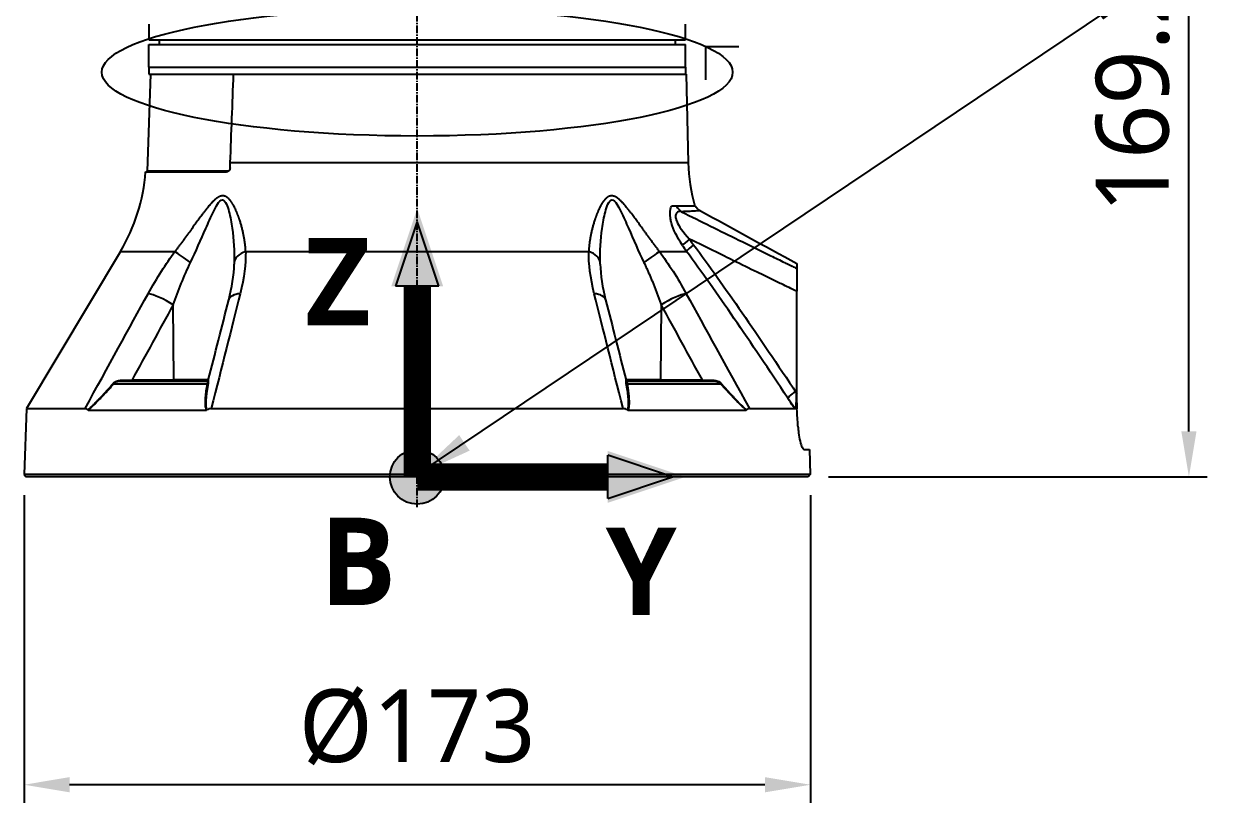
# Model space of a CAD drawing. Header units: millimetres. Extents: x 0 to 4378, y 0 to 2376.
# Drawn here: x 1558.6 to 1822.8, y 530.6 to 701.8 of the extents above; entities that cross this region are included whole.
import ezdxf

# ---------------------------------------------------------------- set-up
doc = ezdxf.new("R2010")
doc.units = ezdxf.units.MM
doc.header["$LTSCALE"] = 0.2
doc.linetypes.add('CENTER2', pattern=[1.125, 0.75, -0.125, 0.125, -0.125])
for name, color, linetype in [('02_Center Line', 1, 'CENTER2'), ('07_Special Line2', 76, 'Continuous'), ('12_Before Rev.Num.', 5, 'Continuous'), ('13_After Rev.Num.', 6, 'Continuous')]:
    doc.layers.add(name, color=color, linetype=linetype)
doc.layers.add('14_Mark', color=7, linetype='Continuous', true_color=0xe03c31)
doc.styles.add('Rainbow-5.0 Style', font='malgunsl.ttf')
doc.dimstyles.new('Rainbow-5.0 Style', dxfattribs={"dimtxt": 4, "dimasz": 2.5, "dimexe": 1, "dimexo": 1, "dimgap": 1, "dimtad": 1, "dimdsep": 46, "dimtxsty": 'Rainbow-5.0 Style', "dimcen": 0, "dimclrd": 251, "dimclre": 251, "dimclrt": 7, "dimazin": 3, "dimtp": 0.1, "dimtm": 0.1000000001, "dimtfac": 0.61, "dimtmove": 0, "dimatfit": 3, "dimfxl": 1, "dimlwd": -1, "dimlwe": -1, "dimarcsym": 1})

# ---------------------------------------------------------------- blocks, each defined once
blk = doc.blocks.new('*D119')
at = {"color": 251, "linetype": 'ByBlock', "transparency": 16777216}
for p, q in [((1649.046442968688, 771.4572086234243), (1818.695553628214, 771.4572086234244)), ((1814.695553628214, 612.2572086254135), (1814.695553628214, 761.4572086234243)), ((1735.476601429797, 602.2572086254133), (1818.695553628214, 602.2572086254135))]:
    blk.add_line(p, q, dxfattribs=at)
at = {"color": 251, "transparency": 16777216}
for points in [[(1813.028886961547, 761.4572086234243), (1816.362220294881, 761.4572086234243), (1814.695553628214, 771.4572086234244)], [(1813.028886961547, 612.2572086254135), (1816.362220294881, 612.2572086254135), (1814.695553628214, 602.2572086254135)]]:
    blk.add_solid(points, dxfattribs=at)
at = {"layer": 'Defpoints', "color": 0, "transparency": 16777216}
for p in [(1645.046442968688, 771.4572086234243), (1814.695553628214, 771.4572086234244), (1731.476601429797, 602.2572086254133)]:
    blk.add_point(p, dxfattribs=at)
at = {"color": 7, "transparency": 16777216, "insert": (1802.380121949084, 686.8572086244181), "char_height": 16, "attachment_point": 5, "rotation": 90, "style": 'Rainbow-5.0 Style'}
blk.add_mtext('169.2', dxfattribs=at)
blk = doc.blocks.new('*D125')
at = {"color": 251, "linetype": 'ByBlock', "transparency": 16777216}
for p, q in [((1558.616284507767, 598.2572086254131), (1558.616284507767, 530.6151441554957)), ((1731.476601429797, 598.2572086254131), (1731.476601429797, 530.6151441554957)), ((1721.476601429797, 534.6151441554957), (1568.616284507767, 534.6151441554957))]:
    blk.add_line(p, q, dxfattribs=at)
at = {"color": 251, "transparency": 16777216}
for points in [[(1568.616284507767, 536.2818108221624), (1568.616284507767, 532.9484774888291), (1558.616284507767, 534.6151441554957)], [(1721.476601429797, 536.2818108221624), (1721.476601429797, 532.9484774888291), (1731.476601429797, 534.6151441554957)]]:
    blk.add_solid(points, dxfattribs=at)
at = {"layer": 'Defpoints', "color": 0, "transparency": 16777216}
for p in [(1558.616284507767, 602.2572086254131), (1731.476601429797, 602.2572086254131), (1558.616284507767, 534.6151441554957)]:
    blk.add_point(p, dxfattribs=at)
at = {"color": 7, "transparency": 16777216, "insert": (1645.046442968782, 547.2351305593027), "char_height": 16, "attachment_point": 5, "style": 'Rainbow-5.0 Style'}
blk.add_mtext('%%C173', dxfattribs=at)
blk = doc.blocks.new('A$C51789057')
for p, q in [((-58.9978813178941, 99), (-58.9978813178941, 96)), ((58.99788131788864, 96), (58.99788131788864, 99)), ((-58.9978813178941, 96), (58.99788131788864, 96)), ((-56.69526961043084, 95.99999999999636), (-56.71272467535891, 94.99999999999636)), ((56.69526961043084, 96), (56.71272467535891, 95)), ((-59, 95), (59, 95)), ((-59, 89.99999999999636), (-59, 94.99999999999636)), ((59, 90), (59, 95)), ((-59, 90), (59, 90)), ((-59, 89.99999999999636), (-59, 88.5)), ((-59, 89.99999999999636), (59, 89.99999999999636)), ((59, 90), (59, 88.5)), ((-58.62222269322046, 88.49999999999636), (-59.36627882685116, 67.19302010065803)), ((-59, 88.5), (-40.36738951446932, 88.5)), ((-40.36738951256666, 88.5), (59.0916507254924, 88.5)), ((59.0916507254924, 88.5), (59.60191148938247, 69.01392758733346)), ((34.81907760004196, 69.01392758733346), (-41.08654323045448, 69.01392758733346)), ((59.60191148938247, 69.01392758733346), (34.81907760004196, 69.01392758733346)), ((-59.70549839655632, 67), (-41.89512942248348, 67)), ((-41.65980048085839, 67.19302010065803), (-59.36627882685116, 67.19302010065803)), ((57.02322137952524, 59.5), (55.92673911371548, 59.5)), ((61.15229047898356, 59.5), (57.02322137952524, 59.5)), ((-65.25560367725575, 49.53608112168149), (-85.9066057976197, 14.99258666579772)), ((-65.25560367725575, 49.53608112168149), (-53.26389373255097, 49.53608112168149)), ((-37.69948853403912, 49.53608112168149), (37.69948853407095, 49.53608112168149)), ((53.26389373254824, 49.53608112168149), (59.22319716028869, 49.53608112172151)), ((-58.5297007056397, 40.12261337031669), (-58.5296476532676, 40.12271548029821)), ((58.77755296466967, 40.18198255044626), (58.7774727404576, 40.18210167973666)), ((83.42887954473736, 18.35216030935771), (83.42893088677738, 40.77397349316743)), ((-53.48535664824703, 21.29312819804545), (-53.65089358025398, 37.81226609493751)), ((53.65089358027944, 37.81226609493751), (53.4853566482725, 21.29312819804545)), ((70.72883824659402, 33.28157056417695), (70.72883824659402, 33.27211003732009)), ((71.0288382465933, 32.84434505374156), (71.0288382465933, 32.83492523749737)), ((73.72883824659402, 28.88293441754286), (73.72883824659402, 28.87500121210542)), ((73.82883824659348, 28.73533918587782), (73.82883824659348, 28.72749287036277)), ((74.0288382465933, 28.43996850869371), (74.0288382465933, 28.43230250016495)), ((74.32644903969049, 28.0000000001819), (74.32145529638365, 28.0000000001819)), ((-62.6862678572752, 21.29214691558809), (-53.4853642922144, 21.29410963994087)), ((-45.90464387102929, 21.29214691550806), (-53.48534690427823, 21.29214691550806)), ((53.48534690430279, 21.29214691550806), (45.90464387097836, 21.29214691550806)), ((53.48536429224077, 21.29410963994087), (62.68626785730339, 21.29214691558809)), ((-66.68335319776816, 20.46418141452887), (-46.11543369932679, 20.46418141452887)), ((-65.21265226152991, 21), (-46.21265962618054, 21)), ((46.1154336993668, 20.46418141452887), (66.68335319779544, 20.46418141452887)), ((46.21265962622056, 21), (65.2126522615581, 21)), ((83.14998852689223, 18.76201752133784), (83.35489165468607, 18.45290484802172)), ((80.82883824657438, 18.26935042268815), (80.82883824657438, 18.26957498601769)), ((81.22883824659584, 17.66451155348113), (81.22883824659584, 17.66458568757662)), ((81.47883824659493, 17.32792990025337), (81.47883824659493, 17.32799389177671)), ((81.47883824659493, 17.28461005133067), (81.47883824659493, 17.28475604054984)), ((82.99481480386476, 14.99650004414798), (81.73949372478546, 16.89132182443427)), ((83.42887409514424, 16.09905492608596), (83.35961085378494, 18.30291883226164)), ((83.42887409514424, 16.09905492608596), (83.42887954473736, 18.35216030935771)), ((83.42887463221632, 16.27118341049572), (83.46932631844265, 14.9841596811857)), ((-85.90660579797441, 14.99258666581227), (-86.41270871266534, 0.4996954135058331)), ((-85.9066057976197, 14.99258666579772), (-73.01517164061624, 14.99258666579772)), ((-72.35160561408611, 14.69478612081366), (-46.33548263938428, 14.69478612081366)), ((-71.22787999214506, 15.682548837176), (-71.22769782940031, 15.68289944134085)), ((-45.2628946263394, 14.99258666579772), (45.26289462592649, 14.99258666736569)), ((46.33548263942612, 14.69478612081366), (72.35160561411249, 14.69478612081366)), ((73.01517167089514, 14.99258666579772), (82.99519300372594, 14.99258666511741)), ((83.47016230749432, 14.88228261239419), (83.46353557677048, 14.98373622733197)), ((86.221094580922, 5.986806222703308), (86.41270871266624, 0.4996954135094711)), ((86.41270871266624, 0.4996954135094711), (-86.41270871266806, 0.4996954135058331)), ((-86.41270871266534, 0.4996954135058331), (-85.93015846101662, -3.637978807091713e-12)), ((85.93015846101753, 0), (-85.93015846101662, -3.637978807091713e-12)), ((86.41270871266624, 0.4996954135094711), (85.93015846101753, 0))]:
    blk.add_line(p, q)
for centre, radius, start, end in [((99.5882044884047, 70.06100551964846), 40.00000000000004, 181.4999999999898, 195.3090343922418), ((-99.58820448840379, 70.06100551964846), 40.00000000000003, 329.1279166370189, 355.6111418411062), ((-59.56615699225495, 67.20000000000073), 0.2000000000000001, 270.0000000000521, 357.999999999996), ((-52.23737825399257, 55.72122140599822), 5.000000000000003, 18.74316511085353, 18.76762133961898)]:
    blk.add_arc(centre, radius, start, end)
for centre, major_axis, ratio, start_param, end_param in [((-68.36710382052024, 70.05092552103088), (1.432827735291606, 40.01783420794886), 0.6817646561882673, 4.684882257077987, 4.710885956730416), ((-41.80006334819154, 67.20000000000073), (-6.669469664044581e-15, -0.2000000000000001), 0.7017418188255551, 0.5217441921697006, 1.535889741754577), ((-45.36529501962286, 55.72122140599822), (-7.408136604158953e-14, 5.000000000000003), 0.8684450969006213, 6.13840516131647, 6.138502726635201), ((59.52340639294016, 60.85018029219282), (-0.03806951426071089, 2.999758442288974), 0.9340632835532735, 2.025780626994234, 2.597153296152335), ((60.68663713804744, 52.30560269561101), (-2.480235443825536, -1.687729878621444), 0.1308235511377106, 4.948035408664104, 5.895303441798752), ((98.75264978562791, 66.20846790545693), (45.75208855537981, -9.383181901956275), 0.7959866915353596, 3.813983444511928, 3.853066969921844), ((61.56010725568922, 51.07545045156803), (-2.411352664815771, -1.784762820625164), 0.1400622427797424, 4.942659321620113, 5.910605933030039), ((-49.76096085212976, 46.97046557193244), (-4.053536188257385, 2.927258849248382), 0.01176237832409024, 4.740823774178326, 5.76431397737812), ((-35.22015836519131, 46.97046557193607), (-4.999473748052082, 0.07254131617561861), 0.5854112687848172, 5.239754300711658, 6.263244503907483), ((35.22015836522223, 46.97046557193244), (4.999473748050191, 0.07254131618118514), 0.5854112687850784, 0.01994080326741272, 1.043431006466838), ((49.76096085215067, 46.97046557193244), (4.053536188257431, 2.927258849248569), 0.01176237832377583, 0.5188713298118888, 1.542361532997457), ((58.24738666997018, 106.6960910248345), (169.1336206684406, -92.68933907332615), 0.2220571065942741, 4.975886450032911, 4.981824844137865), ((-55.563654802575, 37.68138112236193), (-4.385304804145483, 2.401897364477975), 0.2184332937730047, 4.383547702250129, 5.77849216377495), ((-36.56814741847029, 37.68138112983434), (-4.844711005073951, 1.236440168090656), 0.4687791268208375, 5.336155352353412, 6.283200399351631), ((36.56814741850394, 37.68138112983434), (4.844711005073859, 1.236440168091965), 0.4687791268206943, 6.283170214987403, 7.230215262005151), ((55.56365506373731, 37.68138154348708), (-4.385303999462039, -2.401896923740724), 0.218433293772635, 3.646285647341163, 5.04123041228197), ((-36.56814741847029, 37.68138112983434), (-4.844711005073951, 1.236440168090657), 0.4687791268208373, 1.509217204579178e-05, 0.000886699444221336), ((36.56814741850394, 37.68138112983434), (4.844711005073856, 1.236440168091959), 0.4687791268206945, 6.282298607728447, 6.283170214987406), ((-67.61278340083481, 21.52021608853829), (14.7072059155963, 0.2925131865084868), 0.02351572711240823, 4.875773158859312, 5.053497685291306), ((-65.2126522719409, 21.29999306240643), (-3.072389125797652e-11, -0.2999930624174073), 0.003767448133108461, 4.959708822039772, 6.283176653501775), ((-62.57150254176668, 21.30000000006112), (4.281219823102358e-12, -0.3000000000633776), 0.3826834323658284, 4.738570000242141, 6.283185306713871), ((-53.37058112600153, 21.29999999999927), (3.357299789737145e-16, -0.3000000000000002), 0.3826834323653621, 4.735296845897311, 6.283185307179583), ((-46.21265962618054, 21.29999999999927), (-0.07344946687609823, -0.2908695570942054), 0.9999937539354068, 0.2473443803419269, 1.570796326794983), ((46.21265962622056, 21.29999999999927), (-1.756372824956483e-14, -0.2999999999998655), 0.999992903141604, 4.959733320791932, 6.283185307179645), ((53.3705811260279, 21.29999999999927), (1.01237377855834e-16, -0.3000000000000201), 0.3826834323649654, 0, 1.547888461282266), ((62.57150254178941, 21.30000000007567), (2.391165878582597e-13, -0.3000000000757288), 0.3826834323650483, 0, 1.544615301971646), ((65.21265227196818, 21.29999306240279), (3.08883057909901e-11, -0.2999930624154621), 0.003767448132985009, 8.65367947611162e-06, 1.323476486000051), ((-66.87237018288579, 20.65701769742736), (-0.2236197497944507, 0.1999855182293749), 0.1344646346481205, 1.94872923463608, 2.686312147490451), ((-46.24614998497873, 20.65701769743464), (0.2951491284394803, -0.05373073590661555), 0.6605644280452563, 5.287347962810649, 6.024930875657823), ((46.24614998502238, 20.65701769742736), (-0.295149128436362, -0.0537307359346724), 0.6605644279742768, 0.2582544314624826, 0.9958373443043316), ((66.87237018290489, 20.65701769743464), (-0.2236197497770865, -0.1999855182479167), 0.1344646345647761, 0.4552805060985268, 1.192863418949581), ((70.32023226974343, 35.69275240158458), (166.0234753291558, -250.6170606738176), 0.002880447990082253, 4.783917869702952, 4.785571770156857), ((-1075.350872287682, -700.4975617069176), (1234.455022477701, -656.3476469862237), 0.9653511194565123, 1.057223007896863, 1.058864727962963), ((80.91902415452205, 25.69485954396805), (-1.77405486092673, 11.65337647668621), 0.1452992235681347, 4.003320861225976, 4.019878715044868), ((84.22234143353671, 18.43069115428079), (2.500948974476281, 1.656880872925404), 0.1278304533983249, 1.807960477060139, 1.837343748741393), ((1.662825677160072, -89.56889201972808), (11.91721721188598, -378.2196698701733), 0.2321113495944755, 1.843580702354086, 1.843591468505061), ((4.550487550852267, 149.4239640901687), (-79.84917252621226, 134.1595571193332), 0.1101017075436953, 3.086416260472387, 3.086718800803516)]:
    blk.add_ellipse(centre, major_axis=major_axis, ratio=ratio, start_param=start_param, end_param=end_param)
for points, knots in [([(-58.99999999971169, 99.49999999914507), (-58.9999998193789, 99.49999947119431), (-58.99991584697091, 99.49031855934663), (-58.99976788033473, 99.47181557102522), (-58.99961975472252, 99.45329270296133), (-58.99940458357923, 99.42539766286427), (-58.9991732460885, 99.39044042006572), (-58.99894190328905, 99.35548237512558), (-58.99868984232944, 99.31249762741572), (-58.99847666796632, 99.26504554381609), (-58.99826349027353, 99.21759271873088), (-58.99808500701511, 99.1643679949666), (-58.99798309946254, 99.1095893872589), (-58.99791660661685, 99.07384733038998), (-58.9978813178941, 99.03681389264602), (-58.9978813178941, 99)], [0.5001154900536773, 0.5001154900536773, 0.5001154900536773, 0.5001154900536773, 0.607467633342504, 0.607467633342504, 0.607467633342504, 0.714935116538333, 0.714935116538333, 0.714935116538333, 0.82240506571597, 0.82240506571597, 0.82240506571597, 0.929876694220965, 0.929876694220965, 0.929876694220965, 1, 1, 1, 1]), ([(58.99788131788864, 99), (58.99788131788864, 99.05596077663358), (58.99796531498578, 99.11269328280105), (58.99811344497903, 99.1654994468081), (58.9982615747449, 99.21830553000837), (58.99847675059118, 99.2686417255245), (58.99870808990545, 99.31234000420227), (58.99893943452844, 99.35603928567434), (58.9991914942857, 99.39430562869893), (58.99940466529551, 99.42397035230897), (58.9996178396359, 99.45363553942661), (58.999796317662, 99.47553683755905), (58.99989822190764, 99.48784235790299), (58.99996471259692, 99.49587148874707), (58.99999999999727, 99.49998670446075), (58.99999999999727, 99.49999996722909), (58.99999999999727, 99.49999998907515), (58.99999999989996, 99.4999999997126), (58.99999999970623, 99.49999999914507)], [0, 0, 0, 0, 0.107467641415859, 0.107467641415859, 0.107467641415859, 0.21493511837461, 0.21493511837461, 0.21493511837461, 0.322405061510816, 0.322405061510816, 0.322405061510816, 0.42987668383301, 0.42987668383301, 0.42987668383301, 0.499999985704788, 0.499999985704788, 0.499999985704788, 0.5001154899819796, 0.5001154899819796, 0.5001154899819796, 0.5001154899819796]), ([(-41.1340869486894, 67.9738230532057), (-41.14108397180371, 67.84570285734299), (-41.16627396479817, 67.71937261285711), (-41.25129990480673, 67.48054995897473), (-41.31130787929123, 67.37094407695622), (-41.45029585231259, 67.19650139824444), (-41.52575273677576, 67.12976628478282), (-41.67208069231128, 67.04409183235475), (-41.74017987178377, 67.01882177855441), (-41.83773655521964, 67.00241758761331), (-41.86651419948066, 66.99999988774653), (-41.89512942248348, 67)], [0.03964738329097985, 0.03964738329097985, 0.03964738329097985, 0.03964738329097985, 0.0781729810393118, 0.0781729810393118, 0.1178623118196047, 0.1178623118196047, 0.1537190074562945, 0.1537190074562945, 0.1825701668262684, 0.1825701668262684, 0.1946468712909609, 0.1946468712909609, 0.1946468712909609, 0.1946468712909609]), ([(-49.84178917346344, 47.10135030598394), (-48.65721498492894, 49.57898896162442), (-47.54835883669148, 52.0938693143471), (-45.91695283802073, 55.82628754928737), (-45.38127296268431, 57.06824092626266), (-44.52221485665814, 58.83909390067129), (-44.22443260900309, 59.42105135606107), (-43.57640142178298, 60.41320603469285), (-43.20618609119356, 60.84085682422665), (-42.46854294656896, 60.85548204247971), (-42.16849955294037, 60.43496582081934), (-41.71086886219473, 59.4585723171258), (-41.53420056693994, 58.88973995916967), (-41.06570662435479, 57.11547964515557), (-40.8474510393462, 55.86755224872104), (-40.3277827545553, 52.11809018627537), (-40.17193211543417, 49.58603525181024), (-40.21779140182662, 47.10135030598394)], [0, 0, 0, 0, 0.250000000000001, 0.250000000000001, 0.375000000000001, 0.375000000000001, 0.437500000000001, 0.437500000000001, 0.500000000000001, 0.500000000000001, 0.562500000000001, 0.562500000000001, 0.625, 0.625, 0.750000000000001, 0.750000000000001, 1, 1, 1, 1]), ([(40.21779140185663, 47.10135030598394), (40.17206216730028, 49.57898896162806), (40.3264571316904, 52.0938693143471), (40.84073780428844, 55.82628754928737), (41.05679069860616, 57.06824092625538), (41.51915879278204, 58.83909390067492), (41.69741498934673, 59.42105135607562), (42.15441046811702, 60.41320603468193), (42.45009118916732, 60.84085682425211), (43.18516658222234, 60.8554820424506), (43.55839742469834, 60.43496582085209), (44.20349555817302, 59.45857231709306), (44.49641645102201, 58.88973995917331), (45.36066876565474, 57.11547964514466), (45.89887805285343, 55.8675522487174), (47.53784725727292, 52.11809018628264), (48.65384611049558, 49.5860352517775), (49.841789173488, 47.10135030598394)], [0, 0, 0, 0, 0.25, 0.25, 0.375, 0.375, 0.4375, 0.4375, 0.5, 0.5, 0.5625, 0.5625, 0.624999999999999, 0.624999999999999, 0.749999999999999, 0.749999999999999, 1, 1, 1, 1]), ([(58.30714185546822, 50.86597543961034), (57.07439033780429, 52.73440923921225), (56.31627285858303, 54.38834393673096), (55.82079698728194, 56.09867738610046), (55.74432623298162, 56.42313836952235), (55.6331870228978, 57.03551572480137), (55.58110359728198, 57.48206296620629), (55.565886962484, 58.54331409441147), (55.69901037019554, 59.13820033577213), (55.90242491193021, 59.50038542047696)], [0, 0, 0, 0, 0.500000000000003, 0.500000000000003, 0.625000000000003, 0.625000000000003, 0.750000000000003, 0.750000000000003, 1, 1, 1, 1]), ([(58.10472569677404, 58.26571478954793), (57.9798192587341, 58.2901091979038), (57.86517972511956, 58.3018376189284), (57.65820162342425, 58.30491157573124), (57.59058088924303, 58.301332671821), (57.27600137505942, 58.23689834430843), (57.12659246877683, 58.15575161695233), (56.84951246625133, 57.80342198134167), (56.78167470052813, 57.5538421616111), (56.79417299133456, 57.09152009473473), (56.81742807726096, 56.92277821374955), (56.88223459647907, 56.650425081305), (56.90882508646064, 56.55643208263064), (56.97220394159467, 56.36244968897154), (57.02567830195949, 56.2216211353807), (57.45597740136145, 55.16844764459529), (58.3822974125078, 53.8174557899838), (59.8928800364838, 52.22707185061154)], [0, 0, 0, 0, 0.0624999999999958, 0.0624999999999958, 0.124999999999992, 0.124999999999992, 0.249999999999984, 0.249999999999984, 0.374999999999976, 0.374999999999976, 0.437499999999974, 0.437499999999974, 0.468749999999972, 0.468749999999972, 0.499999999999971, 0.499999999999971, 1, 1, 1, 1]), ([(58.10472569676858, 58.26571478955157), (62.40498413267233, 56.13283995888924), (66.59834659464013, 54.06057669758957), (70.68311162740883, 52.05000818956978), (73.06236855196221, 50.87891046262303), (75.40478489336601, 49.7287435758044), (77.71001831119611, 48.59971959594259), (78.73617733689935, 48.09714222646289), (79.75496819878026, 47.59875376853961), (80.76636126634276, 47.10457249403771), (80.91984649665028, 47.029577391575), (81.07317028580474, 46.95462506277909), (81.2263419245428, 46.87963488528476), (81.62809018553253, 46.68294590520964), (82.02851364224625, 46.48820591713957), (82.42782516477382, 46.29331563827873)], [0, 0, 0, 0, 0.5039546104364107, 0.5039546104364107, 0.5039546104364107, 0.7974935256304067, 0.7974935256304067, 0.7974935256304067, 0.9281603834382046, 0.9281603834382046, 0.9281603834382046, 0.9479898972121645, 0.9479898972121645, 0.9479898972121645, 1, 1, 1, 1]), ([(62.24514397332405, 58.47133172258327), (62.24426314869925, 58.47181501870728), (61.89677616966583, 58.4485269943325), (61.21213423656627, 58.40880540400394), (60.87763127582548, 58.38939819429652), (60.46421544526856, 58.36499954831379), (59.96754446107116, 58.3376681538939), (59.95625959329209, 58.33704715693239), (59.94492971830459, 58.33642466063611), (59.93355498944948, 58.33580074133715), (59.55226635546114, 58.31488654280838), (59.11543962074211, 58.28765212965664), (58.62933873651946, 58.27683426710428)], [0.5000316437555243, 0.5000316437555243, 0.5000316437555243, 0.5000316437555243, 0.7671377573834874, 0.7671377573834874, 0.7671377573834874, 0.8976406984407046, 0.8976406984407046, 0.8976406984407046, 0.9006058574323157, 0.9006058574323157, 0.9006058574323157, 1, 1, 1, 1]), ([(61.15229042977444, 59.5), (61.32521765398633, 59.22589756110392), (61.54596140187004, 58.97703117619676), (61.93705535669505, 58.65918180681911), (62.08749084879219, 58.55793559488302), (62.24514397370604, 58.47133172247413)], [0, 0, 0, 0, 0.09722787686415468, 0.09722787686415468, 0.1511906037014425, 0.1511906037014425, 0.1511906037014425, 0.1511906037014425]), ([(83.42889715421006, 40.77397225138702), (82.3116441195616, 41.3124574946487), (81.19410259521374, 41.85027716770128), (80.07700785083944, 42.38911604827081), (79.69816109683234, 42.57185557136472), (79.31936022464834, 42.75469749514014), (78.94060555344186, 42.93764105328955), (78.14692762754385, 43.32099807784471), (77.35344438208631, 43.70479092482856), (76.5601456936638, 44.08899539842605), (75.95572867823648, 44.38172211616256), (75.35141879757884, 44.67468778182956), (74.74721249525464, 44.96788342551736), (73.00848410027174, 45.81161443097153), (71.27060736283784, 46.65724520803633), (69.53349871240425, 47.504573718139), (68.87620061581765, 47.82519120900906), (68.219011778805, 48.1460505908799), (67.56192893096613, 48.46714410187269), (65.16827737119547, 49.63683828267676), (62.77602172559727, 50.80962300320243), (60.38498407434145, 51.9850799563319), (60.2209514716269, 52.06571995098057), (60.05692451253344, 52.14637260566087), (59.89294017092834, 52.2270422683614)], [0, 0, 0, 0, 0.1421652837245261, 0.1421652837245261, 0.1421652837245261, 0.190378612578461, 0.190378612578461, 0.190378612578461, 0.2914093265324066, 0.2914093265324066, 0.2914093265324066, 0.368384977048041, 0.368384977048041, 0.368384977048041, 0.5898983057888376, 0.5898983057888376, 0.5898983057888376, 0.673715912312036, 0.673715912312036, 0.673715912312036, 0.979050536781829, 0.979050536781829, 0.979050536781829, 0.9999974395311565, 0.9999974395311565, 0.9999974395311565, 0.9999974395311565]), ([(83.42893436792656, 45.82102949180626), (83.4289352004671, 45.66559109590889), (83.42893575721246, 45.41733119192941), (83.42893631603602, 44.77031784473365), (83.42893629323316, 44.36192014449625), (83.42893560099674, 43.44018444726316), (83.42893495106546, 42.93084888145677), (83.42893322616328, 41.87742706804784), (83.4289321352444, 41.32297162417308), (83.42889715421006, 40.77397225138702)], [-0.6621411955046085, -0.6621411955046085, -0.6621411955046085, -0.6621411955046085, -0.500004661764362, -0.500004661764362, -0.330185761901586, -0.330185761901586, -0.1648010392819811, -0.1648010392819811, -7.303728316256653e-06, -7.303728316256653e-06, -7.303728316256653e-06, -7.303728316256653e-06]), ([(83.42889948981156, 46.90031270232066), (83.42889951261714, 46.90031268986422), (83.42889953541908, 46.90031165241089), (83.42889955821829, 46.9003095903754), (83.4289026712504, 46.90002804115647), (83.42890574457851, 46.88063340039298), (83.42890877056561, 46.84328919242762), (83.42891181405048, 46.80572905546069), (83.42891480830258, 46.75001255122697), (83.4289177626215, 46.67749663748327), (83.42891779034562, 46.67681612075467), (83.42891781806338, 46.67613412568608), (83.42891784577478, 46.67545065323429), (83.42892076244243, 46.60351259784147), (83.42892361661325, 46.5063667710092), (83.42892648472753, 46.41498937869619), (83.42892654380012, 46.41310733338833), (83.4289266028236, 46.41122817153519), (83.42892666179614, 46.40935213219927), (83.42892949324687, 46.31927699014705), (83.42893228610228, 46.20948323188713), (83.42893436792656, 45.82102949263208)], [0.4990871525913989, 0.4990871525913989, 0.4990871525913989, 0.4990871525913989, 0.5, 0.5, 0.5, 0.6246396587464345, 0.6246396587464345, 0.6246396587464345, 0.75, 0.75, 0.75, 0.7511764287981537, 0.7511764287981537, 0.7511764287981537, 0.875, 0.875, 0.875, 0.877550319783114, 0.877550319783114, 0.877550319783114, 1, 1, 1, 1]), ([(-66.81484775145873, 20.55527606854957), (-66.63378892083438, 20.76284622909225), (-66.35142247716703, 20.944578918763), (-66.07823244844894, 21.05230878864313), (-65.80504241973085, 21.16003865851962), (-65.51595243646807, 21.21936784340141), (-65.21374811870373, 21.22655100393604)], [0, 0, 0, 0, 0.5, 0.5, 0.5, 1, 1, 1, 1]), ([(-45.92195585622903, 21.22607290792439), (-45.92438150571616, 21.21761513842648), (-45.91611459266369, 21.17332114195597), (-45.91727051903672, 21.0534966893174), (-45.91845029500655, 20.93119996419409), (-45.93094864636623, 20.76373177366622), (-45.96985338558807, 20.55527606854957)], [0.01010768065558939, 0.01010768065558939, 0.01010768065558939, 0.01010768065558939, 0.5, 0.5, 0.5, 1, 1, 1, 1]), ([(45.96985338562718, 20.55527606854957), (45.93111392198352, 20.76284622896492), (45.9185848177176, 20.94457891877391), (45.91747518112334, 21.05230878864313), (45.91638779654659, 21.15787830531553), (45.92441206907279, 21.21696887246435), (45.92195599880779, 21.22605598315567)], [0, 0, 0, 0, 0.5, 0.5, 0.5, 0.9899732859675678, 0.9899732859675678, 0.9899732859675678, 0.9899732859675678]), ([(62.68626823079467, 21.29214691550078), (62.80536151858905, 21.28878362034811), (62.96461826775521, 21.28388317841018), (63.37402608025786, 21.27254198808077), (63.65932846420856, 21.26535034748667), (64.45847859246624, 21.24449980194549), (64.89771297149673, 21.234067562571), (65.21374811873102, 21.22655100393604)], [0, 0, 0, 0, 0.249999999999997, 0.249999999999997, 0.499999999999994, 0.499999999999994, 0.9999999897108722, 0.9999999897108722, 0.9999999897108722, 0.9999999897108722]), ([(65.21374811873102, 21.22655100393604), (65.51414538070549, 21.21941077293013), (65.76293809793242, 21.17579341432429), (66.07475576346678, 21.05349668928829), (66.38657342900115, 20.93119996425594), (66.63301649735786, 20.76373177373171), (66.81484775148601, 20.55527606854957)], [0, 0, 0, 0, 0.5, 0.5, 0.5, 1, 1, 1, 1]), ([(-72.4016308909404, 14.71445221379327), (-72.01836204664687, 15.03389732584765), (-71.60293179949258, 15.40661875287333), (-71.16329392902298, 15.83592443904126), (-71.08729400387983, 15.91013824591209), (-71.01682416230688, 15.98002058942802), (-70.94867005169999, 16.04830002421295), (-70.81969812551051, 16.17750910851828), (-70.69904108447554, 16.30134020668265), (-70.56551632384071, 16.43965089002086), (-70.36143154620004, 16.65105067025434), (-70.13817698110961, 16.88647978585141), (-69.8943623613086, 17.14458550171548), (-69.77535472763248, 17.27056872006506), (-69.65592218036636, 17.39791812876865), (-69.53599284323354, 17.52655594406679), (-68.67311041164794, 18.45209521171273), (-67.77910578770116, 19.44982364038879), (-66.81484775156969, 20.55527606842224)], [2.455419299477256e-10, 2.455419299477256e-10, 2.455419299477256e-10, 2.455419299477256e-10, 0.250000000000006, 0.250000000000006, 0.250000000000006, 0.2932173444173274, 0.2932173444173274, 0.2932173444173274, 0.375000000000007, 0.375000000000007, 0.375000000000007, 0.500000000000008, 0.500000000000008, 0.500000000000008, 0.5610133806648235, 0.5610133806648235, 0.5610133806648235, 1, 1, 1, 1]), ([(-66.68335319776816, 20.46418141452887), (-67.25591777571663, 19.8235379171856), (-67.80581052802609, 19.21942974828198), (-68.33247828157437, 18.65178307551832), (-68.59581215834896, 18.36795973913831), (-68.85334139414408, 18.09325347365302), (-69.1050165273964, 17.82767519385015), (-69.22345620726992, 17.70269261796057), (-69.34060974544991, 17.57972238699949), (-69.4564437755289, 17.45879453983071), (-69.46367891021964, 17.45124123911592), (-69.47090926707824, 17.44369553969227), (-69.47813482924903, 17.43615748680895), (-69.60104116610273, 17.30793570354945), (-69.70052108740765, 17.20463024347919), (-69.84244160312028, 17.05834657799642), (-70.2484221142713, 16.63988475810402), (-70.59336583720687, 16.29377238511006), (-70.90168544679727, 15.99477392883637), (-71.0244887782901, 15.87568320155333), (-71.14146344048459, 15.76369029864873), (-71.25437717049135, 15.65758140929029), (-71.45257903837864, 15.47132434322339), (-71.60226722368589, 15.33400736776093), (-71.78100459850702, 15.17646201671232), (-71.95974175992433, 15.0189168537654), (-72.14996215857445, 14.85835618826241), (-72.3516062451281, 14.69478796125986)], [0, 0, 0, 0, 0.250000000000004, 0.250000000000004, 0.250000000000004, 0.375000000000006, 0.375000000000006, 0.375000000000006, 0.433825676549421, 0.433825676549421, 0.433825676549421, 0.437500000000006, 0.437500000000006, 0.437500000000006, 0.500000000000005, 0.500000000000005, 0.500000000000005, 0.6787886819572461, 0.6787886819572461, 0.6787886819572461, 0.750000000000003, 0.750000000000003, 0.750000000000003, 0.875000000000001, 0.875000000000001, 0.875000000000001, 0.9999998507561865, 0.9999998507561865, 0.9999998507561865, 0.9999998507561865]), ([(-65.21265228175162, 21), (-65.22473189923858, 21), (-65.47494140918934, 20.99241500387507), (-65.63921300221318, 20.96549974767913), (-65.72134879872465, 20.95204211957753), (-65.7935190310618, 20.93614381005318), (-65.8559054116231, 20.92010515982111), (-65.91829179218439, 20.90406650959267), (-65.93967929138671, 20.89842185568341), (-66.01414535033473, 20.87331246184476), (-66.31200958612772, 20.7728748864829), (-66.53498361084712, 20.62295855074262), (-66.68335319776816, 20.46418141452887)], [0, 0, 0, 0, 0.250000000000002, 0.250000000000002, 0.250000000000002, 0.375000000000003, 0.375000000000003, 0.375000000000003, 0.500000000000003, 0.500000000000003, 0.500000000000003, 1, 1, 1, 1]), ([(-46.33548351763875, 14.6947879612635), (-46.39818717021262, 14.86461316307032), (-46.44851298342473, 15.0475766786476), (-46.48647937691203, 15.2437273104515), (-46.50546259548537, 15.34180273913807), (-46.52135777250351, 15.44317851787491), (-46.53415588513781, 15.54783719940679), (-46.54695399777302, 15.6524958809423), (-46.55815844204426, 15.78809136445852), (-46.56314900751204, 15.87163857630367), (-46.56550545762457, 15.91108798098503), (-46.56749180684528, 15.95194654249281), (-46.56916012146303, 15.99418742816852), (-46.57455822703014, 16.13086474176453), (-46.57575348303362, 16.28249907039572), (-46.57320040123159, 16.44884986026227), (-46.5698582752666, 16.66661228906014), (-46.55804344249191, 16.93654668884119), (-46.54250702181162, 17.17831982577627), (-46.53657085370924, 17.27069670028868), (-46.52986018657157, 17.36425685047652), (-46.52244991363477, 17.45893192786389), (-46.45228211552603, 18.35540926043905), (-46.31780640118086, 19.35759727388358), (-46.11543369932588, 20.46418141452887)], [1.437453417359733e-07, 1.437453417359733e-07, 1.437453417359733e-07, 1.437453417359733e-07, 0.125000000000004, 0.125000000000004, 0.125000000000004, 0.187500000000006, 0.187500000000006, 0.187500000000006, 0.250000000000008, 0.250000000000008, 0.250000000000008, 0.2795113114870848, 0.2795113114870848, 0.2795113114870848, 0.375000000000007, 0.375000000000007, 0.375000000000007, 0.500000000000006, 0.500000000000006, 0.500000000000006, 0.5477601004818883, 0.5477601004818883, 0.5477601004818883, 1, 1, 1, 1]), ([(-45.96985338560989, 20.55527606843316), (-46.08765805576968, 19.92406837031376), (-46.18629090329978, 19.32734993562553), (-46.26268082584738, 18.76592820320366), (-46.30087578712119, 18.48521733699454), (-46.33356372868911, 18.21335015567092), (-46.36072793100266, 17.95041353993656), (-46.37469360371961, 17.81523244100026), (-46.38832177956556, 17.67101114937032), (-46.40049637062839, 17.5279056933432), (-46.41200220380506, 17.39266110934113), (-46.42219660600585, 17.25830200073324), (-46.43063434836131, 17.13345874955485), (-46.45903700766394, 16.71321833688853), (-46.47170293712134, 16.38398541579954), (-46.46364276475833, 16.04769096852033), (-46.46184665817236, 15.97275204109974), (-46.45913408230263, 15.89734368109202), (-46.45494239486106, 15.82054907883867), (-46.43194045544351, 15.39913769892519), (-46.36621040259524, 15.03153837048012), (-46.25602205630003, 14.7144638585014)], [0, 0, 0, 0, 0.249999999999999, 0.249999999999999, 0.249999999999999, 0.374999999999998, 0.374999999999998, 0.374999999999998, 0.4392650599270913, 0.4392650599270913, 0.4392650599270913, 0.499999999999997, 0.499999999999997, 0.499999999999997, 0.7044425793038164, 0.7044425793038164, 0.7044425793038164, 0.749999999999998, 0.749999999999998, 0.749999999999998, 0.9999969393285968, 0.9999969393285968, 0.9999969393285968, 0.9999969393285968]), ([(46.25602205632822, 14.71446385851232), (46.3670328902117, 15.03390638370183), (46.43287052579126, 15.40662396914195), (46.45518820555844, 15.83592443843008), (46.45904629586585, 15.91013824545735), (46.46135443157345, 15.98002058918428), (46.4628575724073, 16.04830002421295), (46.46570205186708, 16.17750910839095), (46.46510322775794, 16.30134020661717), (46.46227062302933, 16.43965088983168), (46.4579411525674, 16.65105067021796), (46.44734051029263, 16.88647978578229), (46.43063487971085, 17.14458550143536), (46.42248074371764, 17.27056871983586), (46.41280494400507, 17.39791812863405), (46.40183668265036, 17.52655594405951), (46.32292087905262, 18.45209521132347), (46.17616813587119, 19.44982364113821), (45.96985338565082, 20.55527606842224)], [3.037985271076089e-06, 3.037985271076089e-06, 3.037985271076089e-06, 3.037985271076089e-06, 0.249999999999998, 0.249999999999998, 0.249999999999998, 0.2932173445480433, 0.2932173445480433, 0.2932173445480433, 0.374999999999997, 0.374999999999997, 0.374999999999997, 0.499999999999996, 0.499999999999996, 0.499999999999996, 0.5610133807393108, 0.5610133807393108, 0.5610133807393108, 1, 1, 1, 1]), ([(46.21265962622056, 21), (46.21163934727065, 21), (46.18730065436193, 20.99241500383869), (46.16970848663368, 20.96549974774098), (46.16091240277001, 20.95204211969394), (46.15302286122096, 20.93614381020961), (46.14626920716728, 20.92010515998118), (46.13951555311269, 20.9040665097491), (46.13688644692047, 20.89842185566522), (46.12978470467806, 20.87331246184476), (46.10137773570841, 20.77287488655566), (46.09574509862796, 20.62295855088087), (46.1154336993668, 20.46418141452887)], [0, 0, 0, 0, 0.250000000000017, 0.250000000000017, 0.250000000000017, 0.375000000000014, 0.375000000000014, 0.375000000000014, 0.500000000000011, 0.500000000000011, 0.500000000000011, 1, 1, 1, 1]), ([(46.1154336993668, 20.46418141452887), (46.23259495513412, 19.82353769389374), (46.32705237479058, 19.21942938142456), (46.39930343874039, 18.6517826446252), (46.43542897071529, 18.3679592762237), (46.46600435322944, 18.09325299861666), (46.49110771096093, 17.8276747266209), (46.50292147254913, 17.70269230706253), (46.51352283546839, 17.57972223177785), (46.52292281328937, 17.45879453999078), (46.5235099595584, 17.45124109205426), (46.52409241627356, 17.44369524572176), (46.52467013857404, 17.43615704624972), (46.53449696471398, 17.30793527686183), (46.54166249412265, 17.20462982824392), (46.55008769779124, 17.05834619398956), (46.57418899001277, 16.63988454543505), (46.57952452621976, 16.29377229317106), (46.56727959295677, 15.9947739291747), (46.56240244733817, 15.8756831567116), (46.55534206195716, 15.76369021416031), (46.54520370713362, 15.6575812892479), (46.52740746681229, 15.4713242524158), (46.50849661588745, 15.3340073217405), (46.47545454000647, 15.17646198624425), (46.44241250357663, 15.01891683884969), (46.39587694681813, 14.85835618349665), (46.33548351768059, 14.6947879612635)], [0, 0, 0, 0, 0.250000000000003, 0.250000000000003, 0.250000000000003, 0.375000000000003, 0.375000000000003, 0.375000000000003, 0.4338256046988476, 0.4338256046988476, 0.4338256046988476, 0.437500000000003, 0.437500000000003, 0.437500000000003, 0.500000000000003, 0.500000000000003, 0.500000000000003, 0.6787886469182824, 0.6787886469182824, 0.6787886469182824, 0.750000000000004, 0.750000000000004, 0.750000000000004, 0.875000000000002, 0.875000000000002, 0.875000000000002, 0.9999998507560783, 0.9999998507560783, 0.9999998507560783, 0.9999998507560783]), ([(72.35160624515447, 14.6947879612635), (72.14224867314442, 14.86461316299028), (71.92717301962057, 15.04757667843296), (71.70656828093706, 15.2437273100586), (71.59626578475218, 15.34180273865422), (71.48458413990647, 15.44317851728556), (71.37152156907177, 15.54783719870102), (71.25845899823616, 15.65249588011648), (71.11526642946137, 15.78809136298878), (71.02817569840772, 15.87163857520136), (70.98705311115282, 15.91108798023924), (70.94472987184872, 15.95194654211446), (70.90120410031705, 15.99418742817215), (70.7603693286328, 16.13086474219381), (70.60700834146428, 16.28249907121062), (70.4412241427708, 16.4488498614337), (70.22420341300221, 16.66661229100282), (69.96003807092711, 16.93654669258103), (69.72647083190259, 17.17831982930511), (69.63722927449271, 17.27069670266792), (69.54727331856338, 17.36425685167706), (69.45662212138541, 17.45893192785661), (68.59824685807325, 18.35540926044268), (67.67234455426023, 19.3575972738945), (66.68335319779544, 20.46418141452887)], [1.43745142533264e-07, 1.43745142533264e-07, 1.43745142533264e-07, 1.43745142533264e-07, 0.125, 0.125, 0.125, 0.1875, 0.1875, 0.1875, 0.25, 0.25, 0.25, 0.2795113116207419, 0.2795113116207419, 0.2795113116207419, 0.375, 0.375, 0.375, 0.5, 0.5, 0.5, 0.547760099930063, 0.547760099930063, 0.547760099930063, 1, 1, 1, 1]), ([(66.81484775158788, 20.55527606843316), (67.36543423382318, 19.92406830547407), (67.89389006881538, 19.32734981906833), (68.40095011091125, 18.76592805598557), (68.65448013195964, 18.48521717444601), (68.90265294041819, 18.21334998234306), (69.14539227774003, 17.95041336030044), (69.27018949256671, 17.81523231189931), (69.40409780962, 17.67101108598945), (69.53749700508615, 17.52790569324497), (69.66356860271026, 17.39266105830393), (69.78930533790572, 17.25830189814951), (69.9063374592024, 17.13345860113259), (70.3002842828173, 16.71321824519691), (70.61139895406905, 16.38398536566456), (70.94811710808153, 16.04769096870587), (71.02315048658056, 15.97275201910088), (71.0994452194318, 15.89734363696334), (71.17826424956183, 15.82054901160882), (71.61078984103096, 15.39913249965684), (72.0212026819454, 15.03152935182879), (72.40163089090402, 14.71445221376052)], [0, 0, 0, 0, 0.25, 0.25, 0.25, 0.375, 0.375, 0.375, 0.4392650343597297, 0.4392650343597297, 0.4392650343597297, 0.5, 0.5, 0.5, 0.7044425627018706, 0.7044425627018706, 0.7044425627018706, 0.75, 0.75, 0.75, 0.9999999997526038, 0.9999999997526038, 0.9999999997526038, 0.9999999997526038]), ([(81.4660235157371, 17.30555111075591), (81.55913361381317, 17.47946423523899), (81.9365184030994, 17.84228031782186), (82.47976081996148, 18.26542841481205), (82.68970998778059, 18.42896422878766), (82.91902342692447, 18.59840033754881), (83.14998853489124, 18.76201752042471)], [0, 0, 0, 0, 0.7212539650080358, 0.7212539650080358, 0.7212539650080358, 1, 1, 1, 1]), ([(82.99481480386476, 14.99650004414798), (83.0334114273619, 14.99902532632404), (83.07255727895972, 15.02425734557983), (83.15073417687472, 15.13970801150208), (83.18813624765335, 15.24203322660469), (83.26362592198075, 15.54244880876286), (83.2946619776385, 15.76817941669651), (83.3403983515982, 16.26419663605338), (83.35460300207251, 16.53538241748538), (83.37654186032614, 17.2999897113732), (83.37248171032297, 17.81427147776049), (83.35926522032605, 18.30267249301323)], [1.055933170255394, 1.055933170255394, 1.055933170255394, 1.055933170255394, 1.099932173567964, 1.099932173567964, 1.15301570134147, 1.15301570134147, 1.23739034584097, 1.23739034584097, 1.321764990340471, 1.321764990340471, 1.465056133795449, 1.465056133795449, 1.465056133795449, 1.465056133795449]), ([(-72.4016308909404, 14.71445221379327), (-72.49682518494956, 14.80262277484144), (-72.59626724302143, 14.87243925805888), (-72.802813751955, 14.96783758273523), (-72.90850635133756, 14.99258699078928), (-73.0151716318478, 14.99258697139885)], [-0.1212578700926009, -0.1212578700926009, -0.1212578700926009, -0.1212578700926009, -0.06073354852126558, -0.06073354852126558, -1.218595465356348e-08, -1.218595465356348e-08, -1.218595465356348e-08, -1.218595465356348e-08]), ([(-72.35160552028901, 14.69478929215256), (-72.36070588977782, 14.69479823477013), (-72.36980315420169, 14.6962882056032), (-72.38662080502672, 14.70289961936942), (-72.39438149727357, 14.70768959454654), (-72.4016308909404, 14.71445221379327)], [-0.009677244761849136, -0.009677244761849136, -0.009677244761849136, -0.009677244761849136, -0.004619380211723328, -0.004619380211723328, -3.186487057143837e-06, -3.186487057143837e-06, -3.186487057143837e-06, -3.186487057143837e-06]), ([(-46.25601800955337, 14.71445221379327), (-46.26778532584194, 14.70769032711178), (-46.28023560084148, 14.70290065357403), (-46.30695818068307, 14.69628849851506), (-46.32127062305972, 14.69479823565052), (-46.33548258028168, 14.69478929214893)], [-0.009683736148161547, -0.009683736148161547, -0.009683736148161547, -0.009683736148161547, -0.005063892399701165, -0.005063892399701165, -9.827163380622657e-07, -9.827163380622657e-07, -9.827163380622657e-07, -9.827163380622657e-07]), ([(-45.26289462090335, 14.99258697139521), (-45.43456228932337, 14.99258699074562), (-45.60494176480279, 14.96795179837136), (-45.9392831787718, 14.87276167499658), (-46.10092094368338, 14.80282850348885), (-46.25601800955337, 14.71445221379327)], [-0.1213984384572047, -0.1213984384572047, -0.1213984384572047, -0.1213984384572047, -0.06074723058159407, -0.06074723058159407, -2.43663605622521e-05, -2.43663605622521e-05, -2.43663605622521e-05, -2.43663605622521e-05]), ([(46.25601800959521, 14.7144522137969), (46.101279373529, 14.80262277484144), (45.94002889420335, 14.87243925805888), (45.60572832634898, 14.96783758272795), (45.43496014551329, 14.99258699078564), (45.2628946209843, 14.99258697139885)], [-0.1212578700931321, -0.1212578700931321, -0.1212578700931321, -0.1212578700931321, -0.06073354852172358, -0.06073354852172358, -1.219072446210944e-08, -1.219072446210944e-08, -1.219072446210944e-08, -1.219072446210944e-08]), ([(46.33548258032351, 14.69478929214893), (46.32127201984986, 14.69479823477013), (46.30696099823945, 14.6962882056032), (46.28023828994901, 14.70289961936942), (46.26778659802858, 14.70768959455017), (46.25601800959521, 14.7144522137969)], [-0.009677244761738769, -0.009677244761738769, -0.009677244761738769, -0.009677244761738769, -0.004619380211359617, -0.004619380211359617, -3.186487172581863e-06, -3.186487172581863e-06, -3.186487172581863e-06, -3.186487172581863e-06]), ([(72.40163089090402, 14.71445221376052), (72.39438227965093, 14.70769032708267), (72.38662248104356, 14.70290065355584), (72.36980494524778, 14.69628849851142), (72.36070678426586, 14.69479823565052), (72.3516055203163, 14.69478929214893)], [-0.009683736137292032, -0.009683736137292032, -0.009683736137292032, -0.009683736137292032, -0.005063892393931249, -0.005063892393931249, -9.827162458649408e-07, -9.827162458649408e-07, -9.827162458649408e-07, -9.827162458649408e-07]), ([(73.0151716621258, 14.99258697139885), (72.90875300665539, 14.99258699541315), (72.80330061113091, 14.96795180287154), (72.59672711086569, 14.87276167497475), (72.49704565215325, 14.80282850345247), (72.40163089090402, 14.71445221376052)], [-0.1213984442142584, -0.1213984442142584, -0.1213984442142584, -0.1213984442142584, -0.06074723058638142, -0.06074723058638142, -2.43663601680361e-05, -2.43663601680361e-05, -2.43663601680361e-05, -2.43663601680361e-05]), ([(83.70249191420044, 11.14143712993609), (83.7320149129564, 10.64082594304273), (83.77778554251654, 10.14889724894601), (83.9231964415485, 9.002407798136119), (84.03744809980617, 8.38128151726778), (84.31159741363808, 7.252236217816971), (84.46757325241742, 6.808089501213544), (84.84771839453333, 6.027604023554886), (85.00985825425141, 6.029114540535375), (85.21775065652491, 6.021853816215298), (85.35369229877142, 6.017105931055994), (85.75468600387921, 6.003100607271335), (85.95602253719699, 5.996068158114213), (86.13171835730827, 5.989930392050155), (86.17003615290923, 5.988591598234052), (86.21188310418984, 5.987129007135081), (86.22109456147246, 5.986806779681501), (86.221094580922, 5.986806222703308)], [1.000000006840032e-06, 1.000000006840032e-06, 1.000000006840032e-06, 1.000000006840032e-06, 0.151148252970803, 0.151148252970803, 0.3715932495564353, 0.3715932495564353, 0.6264728386258437, 0.6264728386258437, 1.04556403110138, 1.04556403110138, 2.146952554125378, 2.146952554125378, 4.688352541234308, 4.688352541234308, 5.791914984540302, 5.791914984540302, 6.659673601240829, 6.659673601240829, 6.659673601240829, 6.659673601240829])]:
    blk.add_open_spline(points, degree=3, knots=knots)
for points in [[(-41.08654323045448, 69.01392758733346), (-40.84731544423812, 75.50930372094444), (-40.60760175776613, 82.00466143374433), (-40.36738951696498, 88.50000000005457)], [(-41.65980048085839, 67.19302010065803), (-41.55314650918808, 67.19302010065803), (-41.44918798520393, 67.23986626134501), (-41.3589452811002, 67.31923172427196)], [(55.92673911371458, 59.5), (55.91863437978645, 59.5), (55.91052964585833, 59.5), (55.90242491193021, 59.50038542047696)], [(58.62933873629208, 58.27683426710064), (58.45507286366046, 58.27413212147076), (58.28005991716964, 58.27015230351753), (58.10472634039797, 58.26571596207214)], [(62.24513985854719, 58.47132418310139), (69.30639289847295, 54.61432043939203), (76.3676459555063, 50.75731668265871), (83.42889948981156, 46.90031270232066)], [(59.89288013839723, 52.22707170198555), (60.17598508411629, 51.81103348723263), (60.46735860766421, 51.40088786569686), (60.76635869621168, 50.99691960663404)], [(60.76635869621168, 50.99691960663404), (67.43069615013428, 41.99297311028931), (74.98114200650707, 31.10324933953234), (83.42887954473736, 18.35216030935771)], [(-59.1485217192967, 40.24699709246488), (-57.22733233823328, 43.73478278352923), (-55.26185430089208, 46.83114412660143), (-53.26389373899929, 49.53608112168149)], [(-37.69948852492871, 49.53608112168149), (-37.67573478860595, 46.83114359461251), (-38.05385280593873, 43.73478225154031), (-38.92745938742792, 40.24699709246488)], [(38.92745938746339, 40.24699709246488), (38.05385283976557, 43.73478278331459), (37.67573479338716, 46.83114412638679), (37.69948852496054, 49.53608112168149)], [(53.26389373897928, 49.53608112164875), (55.25907321230261, 46.83490930348125), (57.22525846647841, 43.73854796067099), (59.14852172537121, 40.24699709322158)], [(81.4660235157371, 17.30555111075591), (73.19517037155401, 29.82920116109017), (65.79056975051662, 40.57221193205987), (59.22319716028869, 49.53608112172151)], [(-53.65089358208661, 37.81226628497825), (-52.52437389382249, 40.97693428440471), (-51.27860390701062, 44.09612891657525), (-49.84178918378439, 47.10135031343452)], [(-41.41286740143642, 38.91778708084894), (-40.72338110053079, 41.61974756749623), (-40.2887631673666, 44.30754538499605), (-40.22529924470746, 46.76264437891587)], [(-40.22515226665837, 46.76834379061256), (-40.22520114124018, 46.76644403099272), (-40.2252501339317, 46.76454422708412), (-40.22529924470837, 46.76264437890131)], [(-40.21779140146373, 47.10135031345635), (-40.21983730355078, 46.99050205614913), (-40.2222926146369, 46.87949873602338), (-40.22515226665837, 46.76834379061256)], [(40.22515226669111, 46.76834379052161), (40.22229261466964, 46.87949873595426), (40.21983730358261, 46.99050205610183), (40.21779140149465, 47.10135031343452)], [(40.22529924473838, 46.76264437889404), (40.22525013396262, 46.76454422704774), (40.2252011412711, 46.76644403093087), (40.22515226669111, 46.76834379052161)], [(40.22529924473747, 46.76264437892314), (40.28876316740389, 44.30754538498877), (40.72338110064993, 41.6197475676272), (41.41286740148098, 38.91778708080528)], [(-73.01517158149363, 14.99258678001934), (-67.93087218202163, 24.27621699669908), (-63.30877080784467, 32.69435376751426), (-59.1485217192967, 40.24699709246488)], [(-38.92745938742792, 40.24699709246488), (-40.81921554358996, 32.69435376274487), (-42.93095462263227, 24.27621699192969), (-45.26289459211148, 14.99258678001934)], [(45.26289459195959, 14.99258678079786), (42.93095462231122, 24.27621699343945), (40.81921554330165, 32.69435376399269), (38.9274593874643, 40.24699709246488)], [(59.14852169188816, 40.24699708880871), (63.3060781700151, 32.69924206420183), (67.9281950495515, 24.28110529485639), (73.01517161592528, 14.99258678097613)], [(-53.65089358208661, 37.81226628497825), (-56.66592128012599, 32.30761972119944), (-59.67729464817057, 26.80063975291341), (-62.68626823065551, 21.29214691550806)], [(-45.92149424848776, 21.22595587523392), (-44.41988978037807, 27.12452632639543), (-42.91719733705759, 33.02139038887617), (-41.4128872934707, 38.9156839309544)], [(41.41288729350799, 38.91568393094349), (42.9171986961519, 33.02138506339543), (44.41989249564176, 27.12451567087919), (45.92149831847655, 21.22593988744848)], [(62.68626823079467, 21.29214691550078), (59.67729464819695, 26.80063975291341), (56.66592128015327, 32.30761972119944), (53.65089358214937, 37.81226628500008)], [(-46.21265962618054, 21), (-46.16852636390195, 21), (-46.06838146228347, 20.84363022975958), (-46.11543369932679, 20.46418141452887)], [(65.2126522817789, 21), (65.73516919480244, 21), (66.3287765686764, 20.84363022975958), (66.68335319779544, 20.46418141452887)], [(83.70249191420044, 11.14143712993609), (83.6288526712915, 12.39011211020261), (83.55147792452408, 13.63724583321891), (83.47016244117003, 14.88228262044504)]]:
    blk.add_open_spline(points, degree=3)
for points, weights in [([(-37.6994885469785, 49.53608111451831), (-37.81678528264001, 51.74708448833553), (-38.24050421529319, 53.99540544951742), (-39.30133255521741, 57.32826061651576), (-39.72166139166984, 58.4375294131205), (-40.56732867576738, 60.01464969286098), (-40.87983973065002, 60.52027845517659), (-41.66494671758392, 61.3881837925619), (-42.1689538627943, 61.76197598928047), (-43.36641333355692, 61.74897579550816), (-43.95081858107551, 61.36884176043168), (-44.96118631394074, 60.48692648978977), (-45.41885419375831, 59.9696309741812), (-46.72932956186378, 58.3955394407858), (-47.53268402077902, 57.29158088368786), (-49.95521487839505, 53.97387578558846), (-51.56636144458571, 51.74075917167647), (-53.26389372863832, 49.53608111451831)], [0.999999998671379, 0.999999999009254, 0.999999999295967, 0.999999999631925, 0.999999999728596, 0.999999999846663, 0.999999999881044, 0.999999999935935, 0.999999999956991, 0.999999999956251, 0.999999999934801, 0.99999999987884, 0.999999999843469, 0.999999999725079, 0.999999999628501, 0.999999999293239, 0.999999999008228, 0.999999998671379]), ([(53.26389372866106, 49.53608111451831), (51.56149115120661, 51.74708448832462), (49.9399456777146, 53.99540544952106), (47.50567059632976, 57.32826061651576), (46.6983180958332, 58.43752941311686), (45.3792759413609, 60.01464969286098), (44.92881823529751, 60.52027845515477), (43.92245520519282, 61.38818379258373), (43.33285683754639, 61.76197598925864), (42.13840317524318, 61.74897579552635), (41.64117573843851, 61.3688417604244), (40.85633343691461, 60.48692648979704), (40.54055957686705, 59.9696309741812), (39.70475215699298, 58.39553944078216), (39.28815720783859, 57.29158088368422), (38.2367176006228, 53.9738757855921), (37.81644971624883, 51.74075917165828), (37.69948854701033, 49.53608111451831)], [0.999999998671371, 0.999999999009248, 0.999999999295963, 0.999999999631923, 0.999999999728595, 0.999999999846662, 0.999999999881044, 0.999999999935934, 0.999999999956991, 0.999999999956251, 0.9999999999348, 0.999999999878839, 0.999999999843468, 0.999999999725077, 0.999999999628498, 0.999999999293235, 0.999999999008221, 0.999999998671371])]:
    blk.add_rational_spline(points, weights, degree=3, knots=[0, 0, 0, 0, 0.25, 0.25, 0.375, 0.375, 0.4375, 0.4375, 0.5, 0.5, 0.5625, 0.5625, 0.625, 0.625, 0.75, 0.75, 1, 1, 1, 1])
blk.add_rational_spline([(49.84178918383805, 47.10135031345271), (51.27860390706155, 44.09612891655343), (52.5243738934787, 40.97693428428829), (53.65089358214937, 37.81226628500008)], [1.00000000000173, 1.00000000000218, 1.00000000000265, 1.00000000000316], degree=3)
at = {"layer": '02_Center Line', "ltscale": 11.28827476501465}
blk.add_line((0, -6.640285865778424), (0, 256.8362449491797), dxfattribs=at)
blk = doc.blocks.new('Blk$L1P0-3O23B')
for p, q in [((63.34752289582207, 5.697373189791506), (63.34752289582207, -1.67419825298839)), ((63.34752289582229, 5.697373189791506), (70.71909433860219, 5.697373189791506))]:
    blk.add_line(p, q)
blk.add_ellipse((0, 0), major_axis=(69.3453921548421, 0), ratio=0.2019539271119004)
blk = doc.blocks.new('A$Cc30e0e7f')
at = {"layer": '07_Special Line2'}
blk.add_hatch(color=256, dxfattribs=at).paths.add_polyline_path([(49.15599999999608, -1.818989403545856e-12), (34.89999999999714, 4.751999999998588), (34.89999999999714, -4.752000000001317)])
at = {"layer": '12_Before Rev.Num.'}
blk.add_hatch(color=256, dxfattribs=at).paths.add_polyline_path([(0, 49.15599999999449), (-4.751999999999953, 34.89999999999509), (4.751999999999953, 34.89999999999509)])
at = {"layer": '14_Mark'}
h = blk.add_hatch(color=256, dxfattribs=at)
h.dxf.hatch_style = 1
h.paths.add_polyline_path([(5.000000000000001, -5.551115123125783e-17, 1), (-5, 0, 1)])
at = {"layer": '07_Special Line2'}
for p, q in [((34.90000000000146, -3.960000000000036), (34.90000000000146, 3.960000000000036)), ((46.78000000000065, 0), (34.90000000000146, 3.960000000000036)), ((34.90000000000146, -3.960000000000036), (46.78000000000065, 0))]:
    blk.add_line(p, q, dxfattribs=at)
at = {"layer": '07_Special Line2', "const_width": 5}
blk.add_lwpolyline([(34.90000000000146, 0), (0, 0)], dxfattribs=at)
at = {"layer": '12_Before Rev.Num.'}
for p, q in [((0, 46.78000000000065), (-3.960000000000036, 34.90000000000146)), ((3.960000000000036, 34.90000000000146), (0, 46.78000000000065)), ((3.960000000000036, 34.90000000000146), (-3.960000000000036, 34.90000000000146))]:
    blk.add_line(p, q, dxfattribs=at)
at = {"layer": '12_Before Rev.Num.', "const_width": 5}
blk.add_lwpolyline([(0, 34.90000000000146), (0, 0)], dxfattribs=at)
at = {"layer": '14_Mark'}
blk.add_circle((0, 0), 5, dxfattribs=at)
at = {"layer": '07_Special Line2', "insert": (34.52853906484734, -17.3082838029386), "char_height": 16, "attachment_point": 4, "style": 'Rainbow-5.0 Style'}
blk.add_mtext('{\\fMalgun Gothic Semilight|b1|i0|c129|p50;Y}', dxfattribs=at)
at = {"layer": '12_Before Rev.Num.', "insert": (-20.58703039361217, 35.72515308772381), "char_height": 16, "attachment_point": 4, "style": 'Rainbow-5.0 Style'}
blk.add_mtext('{\\fMalgun Gothic Semilight|b1|i0|c129|p50;Z}', dxfattribs=at)
at = {"layer": '14_Mark', "insert": (-17.83934256185807, -15.45933747233539), "char_height": 16, "attachment_point": 4, "style": 'Rainbow-5.0 Style'}
blk.add_mtext('{\\fMalgun Gothic Semilight|b1|i0|c129|p50;B}', dxfattribs=at)

msp = doc.modelspace()

# ---------------------------------------------------------------- block references
msp.add_blockref('A$C51789057', (1645.046442968782, 602.2572086254131))
at = {"xscale": 1.2, "yscale": 1.2, "zscale": 1.2}
msp.add_blockref('A$Cc30e0e7f', (1645.046442968782, 602.2572086254113), dxfattribs=at)
at = {"layer": '13_After Rev.Num.'}
msp.add_blockref('Blk$L1P0-3O23B', (1645.046442968782, 691.1608961632992), dxfattribs=at)

# ---------------------------------------------------------------- dimensions: what is measured, and where the dimension line sits
dim = msp.add_linear_dim(base=(1814.695553628214, 771.4572086234244), p1=(1731.476601429797, 602.2572086254131), p2=(1645.046442968687, 771.4572086234239), angle=90, dimstyle='Rainbow-5.0 Style', override={"dimscale": 4})
dim.commit()
dim.dimension.update_dxf_attribs({"geometry": '*D119', "text_midpoint": (1802.380121949084, 686.8572086244181)})
dim = msp.add_linear_dim(base=(1558.616284507767, 534.6151441554957), p1=(1731.476601429797, 602.2572086254131), p2=(1558.616284507767, 602.2572086254131), text='%%C173', dimstyle='Rainbow-5.0 Style', override={"dimscale": 4, "dimtol": 0, "dimlim": 0, "dimtp": 0.1, "dimtm": 0.1000000001, "dimtfac": 0.61, "dimtdec": 2, "dimtolj": 0, "dimtzin": 8})
dim.commit()
dim.dimension.update_dxf_attribs({"geometry": '*D125', "text_midpoint": (1645.046442968782, 547.2351305593027)})

# ---------------------------------------------------------------- leaders
at = {"annotation_type": 0, "has_hookline": 1, "hookline_direction": 0, "text_width": 41.91978246091094}
msp.add_leader([(1645.046442968782, 602.7569040380758), (1851.058915129066, 741.1663624098001), (1863.558915129066, 741.1663624098001)], dimstyle='Rainbow-5.0 Style', override={"dimscale": 5, "dimgap": 1, "dimtad": 1}, dxfattribs=at)

doc.saveas('drawing.dxf')
